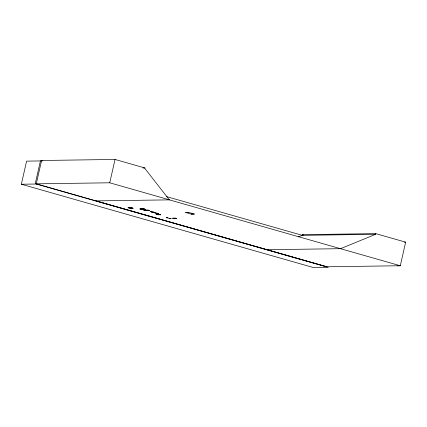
<?xml version="1.0" encoding="UTF-8"?>
<svg xmlns="http://www.w3.org/2000/svg" width="427" height="427" viewBox="0 0 427 427"><rect width="100%" height="100%" fill="white"/><g stroke="black" fill="none" stroke-linecap="round" stroke-linejoin="round"><path stroke-width="0.64" d="M157.6 213.943L160.765 214.866L157.67 213.959M21.35 184.229L36.242 184.021L328.267 267.339L313.375 267.548L21.35 184.229L26.597 161.128L41.494 160.92M40.501 160.616L35.297 183.53L326.778 266.779M36.242 184.021L41.59 160.488L115.039 159.452L144.934 167.982L144.833 168.414L169.354 199.852L400.291 265.743L405.65 242.162L375.76 233.633L302.305 234.669L302.156 235.341L298.457 236.852M36.284 183.829L109.739 182.793L115.039 159.452M340.506 248.685L375.605 234.306L375.76 233.633M158.988 214.861L155.882 213.986L159.063 214.85M154.478 212.593L155.754 212.827M166.263 217.727L167.779 217.69M158.935 214.333L157.173 214.338M153.811 212.198L154.98 213.094L158.561 213.756M128.095 207.666L132.466 208.082L132.167 207.997M128.81 207.896L128.97 207.938M140.051 208.963L144.15 208.851M140.995 209.235L145.66 209.289M141.177 209.369L145.692 209.294M139.837 208.979L144.118 208.846M144.118 210.121L143.712 210.1L148.607 210.196L144 210.175M145.474 209.31L141.075 209.337M145.057 210.394L149.306 210.41M145.089 210.404L145.479 210.586M172.577 218.229L175.454 218.192M173.218 218.421L176.479 218.485L173.405 218.464M176.212 218.357L176.42 218.421M167.891 217.722L166.284 217.765M150.235 211.536L151.692 211.669M397.142 265.802L400.291 265.743L326.842 266.779L95.899 200.887L169.562 199.863L109.739 182.793M142.949 168.008L144.934 167.982M188.328 212.358L185.083 212.352L191.307 214.13L194.466 214.087L188.243 212.31M191.227 214.076L194.205 214.039M302.156 235.341L375.605 234.306M404.326 242.178L405.65 242.162M267.056 249.72L340.682 248.685M140.136 209.07L144.449 208.936M159.335 214.445L157.723 214.445L159.468 214.498M175.593 218.186L172.54 218.213M176.479 218.485L173.298 218.378M150.421 211.514L150.752 211.53M154.312 212.619L153.549 212.55M128.084 207.65L132.418 208.013M128.799 207.885L133.181 208.312L128.917 207.928M150.742 211.525L151.179 211.584M170.122 218.64L167.133 217.781M153.555 212.555L150.192 211.584M157.104 213.628L157.622 213.713M151.686 211.664L153.821 212.198M155.754 212.822L158.502 213.607M152.482 212.358L151.382 212.075M152.813 211.909L153.352 212.054M302.305 234.669L303.581 235.031M41.59 160.488L42.86 160.851M166.327 196.537L302.327 235.336M158.145 214.397L158.561 214.477M171.008 218.651L169.364 218.651L171.168 218.672M145.255 210.543L149.754 210.452"/></g></svg>
